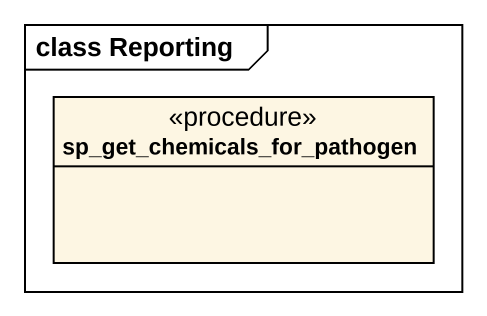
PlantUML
@startuml
mainframe class Reporting
hide circle
hide empty members
class "sp_get_chemicals_for_pathogen" as sp_get_chemicals_for <<procedure>>
@enduml
